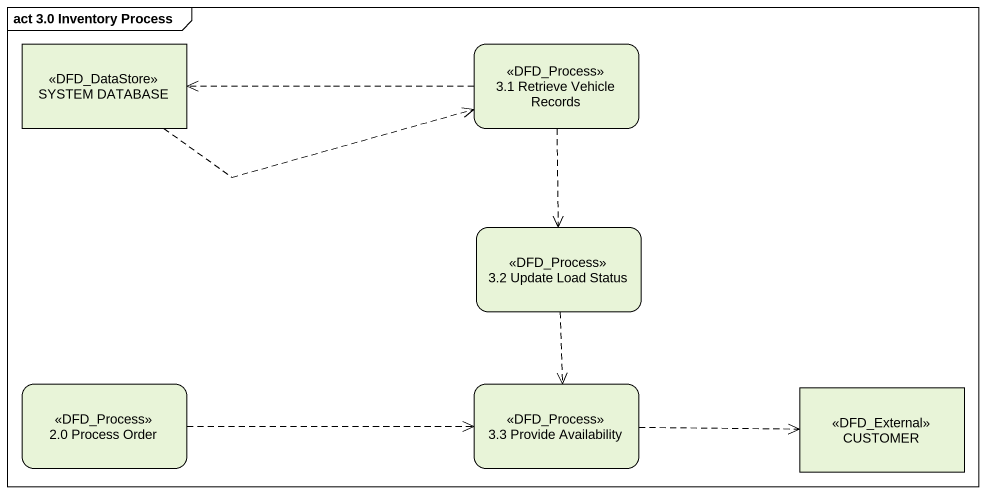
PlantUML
@startuml
mainframe act 3.0 Inventory Process
hide empty description
state "SYSTEM DATABASE" as SYSTEM_DATABASE <<DFD_DataStore>>
state "3.1 Retrieve Vehicle Records" as s3_1_Retrieve_Vehicle_Records <<DFD_Process>>
state "3.2 Update Load Status" as s3_2_Update_Load_Status <<DFD_Process>>
state "2.0 Process Order" as s2_0_Process_Order <<DFD_Process>>
state "3.3 Provide Availability" as s3_3_Provide_Availability <<DFD_Process>>
state CUSTOMER <<DFD_External>>
SYSTEM_DATABASE -right[dashed]-> s3_1_Retrieve_Vehicle_Records
s3_1_Retrieve_Vehicle_Records -left[dashed]-> SYSTEM_DATABASE
s3_1_Retrieve_Vehicle_Records -[dashed]-> s3_2_Update_Load_Status
s3_2_Update_Load_Status -[dashed]-> s3_3_Provide_Availability
s2_0_Process_Order -right[dashed]-> s3_3_Provide_Availability
s3_3_Provide_Availability -right[dashed]-> CUSTOMER
@enduml
